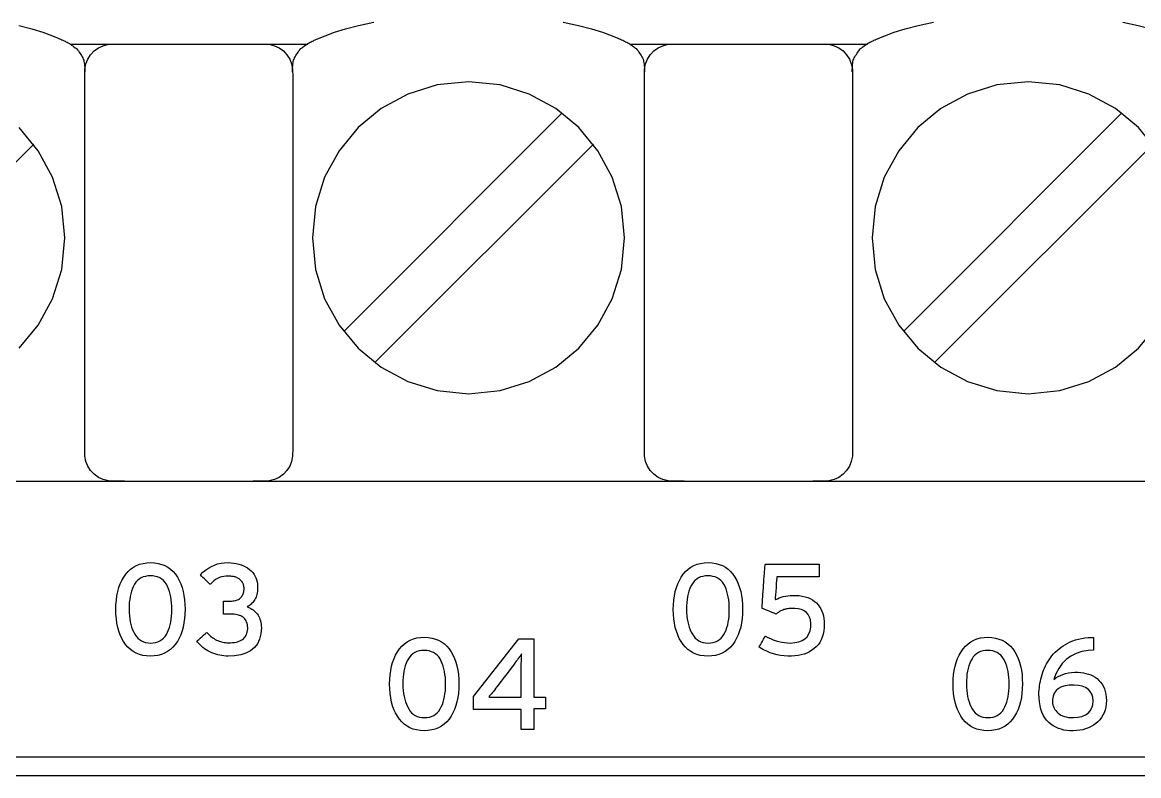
# Model space of a CAD drawing. Extents: x 1 to 47.7, y 0.2 to 33.4.
# Drawn here: x 27.297 to 28.493, y 13.384 to 14.192 of the extents above; entities that cross this region are included whole.
import ezdxf

# ---------------------------------------------------------------- set-up
doc = ezdxf.new("R2010")
doc.units = 0
doc.header["$MEASUREMENT"] = 0
doc.layers.add('6_0____DWG', color=7, linetype='CONTINUOUS')

msp = doc.modelspace()

# ---------------------------------------------------------------- linework, layer by layer
at = {"layer": '6_0____DWG'}
for points in [[(27.2928, 14.1883), (27.3066, 14.1847), (27.3184, 14.1809), (27.3287, 14.1771), (27.335, 14.1746), (27.3365, 14.174), (27.3378, 14.1734), (27.339, 14.1729), (27.3401, 14.1724), (27.3412, 14.1719), (27.3423, 14.1713), (27.3433, 14.1708), (27.3445, 14.1702), (27.3457, 14.1695), (27.347, 14.1688), (27.3482, 14.168), (27.3494, 14.1672), (27.3507, 14.1663), (27.3519, 14.1654), (27.3532, 14.1644), (27.3545, 14.1634), (27.3558, 14.1622), (27.3566, 14.1609), (27.3574, 14.1597), (27.3582, 14.1584), (27.3591, 14.1572), (27.3599, 14.1559), (27.3606, 14.1546), (27.3613, 14.1534), (27.3619, 14.1521), (27.3623, 14.151), (27.3626, 14.1497), (27.3629, 14.1482), (27.3631, 14.1466), (27.3633, 14.145), (27.3634, 14.1433), (27.3635, 14.1416), (27.3635, 14.1399), (27.3635, 14.1384)], [(27.5862, 14.1384), (27.5862, 14.1399), (27.5862, 14.1416), (27.5863, 14.1433), (27.5864, 14.145), (27.5866, 14.1466), (27.5868, 14.1482), (27.587, 14.1497), (27.5873, 14.151), (27.5878, 14.1521), (27.5884, 14.1534), (27.589, 14.1546), (27.5898, 14.1559), (27.5906, 14.1572), (27.5914, 14.1584), (27.5923, 14.1597), (27.5931, 14.1609), (27.5939, 14.1622), (27.5951, 14.1634), (27.5964, 14.1644), (27.5977, 14.1654), (27.599, 14.1663), (27.6002, 14.1672), (27.6015, 14.168), (27.6027, 14.1688), (27.6039, 14.1695), (27.6052, 14.1702), (27.6063, 14.1708), (27.6074, 14.1713), (27.6085, 14.1719), (27.6095, 14.1724), (27.6106, 14.1729), (27.6118, 14.1734), (27.6132, 14.174), (27.6147, 14.1746), (27.621, 14.1771), (27.6313, 14.1809), (27.6431, 14.1847), (27.6569, 14.1883), (27.6733, 14.1917)], [(27.8764, 14.1917), (27.8928, 14.1883), (27.9066, 14.1847), (27.9184, 14.1809), (27.9287, 14.1771), (27.935, 14.1746), (27.9365, 14.174), (27.9378, 14.1734), (27.939, 14.1729), (27.9401, 14.1724), (27.9412, 14.1719), (27.9422, 14.1713), (27.9433, 14.1708), (27.9445, 14.1702), (27.9457, 14.1695), (27.947, 14.1688), (27.9482, 14.168), (27.9494, 14.1672), (27.9507, 14.1663), (27.9519, 14.1654), (27.9532, 14.1644), (27.9545, 14.1634), (27.9558, 14.1622), (27.9566, 14.1609), (27.9574, 14.1597), (27.9582, 14.1584), (27.9591, 14.1572), (27.9599, 14.1559), (27.9606, 14.1546), (27.9613, 14.1534), (27.9619, 14.1521), (27.9623, 14.151), (27.9626, 14.1497), (27.9629, 14.1482), (27.9631, 14.1466), (27.9633, 14.145), (27.9634, 14.1433), (27.9635, 14.1416), (27.9635, 14.1399), (27.9635, 14.1384)], [(28.1861, 14.1384), (28.1862, 14.1399), (28.1862, 14.1416), (28.1863, 14.1433), (28.1864, 14.145), (28.1866, 14.1466), (28.1868, 14.1482), (28.187, 14.1497), (28.1873, 14.151), (28.1878, 14.1521), (28.1884, 14.1534), (28.189, 14.1546), (28.1898, 14.1559), (28.1906, 14.1572), (28.1914, 14.1584), (28.1923, 14.1597), (28.1931, 14.1609), (28.1939, 14.1622), (28.1951, 14.1634), (28.1965, 14.1644), (28.1977, 14.1654), (28.199, 14.1663), (28.2002, 14.1672), (28.2015, 14.168), (28.2027, 14.1688), (28.2039, 14.1695), (28.2052, 14.1702), (28.2063, 14.1708), (28.2074, 14.1713), (28.2085, 14.1719), (28.2095, 14.1724), (28.2106, 14.1729), (28.2118, 14.1734), (28.2132, 14.174), (28.2147, 14.1746), (28.221, 14.1771), (28.2313, 14.1809), (28.2431, 14.1847), (28.2569, 14.1883), (28.2733, 14.1917)], [(28.4764, 14.1917), (28.4928, 14.1883), (28.5066, 14.1847)], [(27.3477, 14.1683), (27.6025, 14.1683)], [(27.4059, 13.6996), (27.4054, 13.6996), (27.404, 13.6996), (27.4021, 13.6996), (27.3999, 13.6996), (27.3977, 13.6996), (27.3957, 13.6996), (27.3942, 13.6996), (27.3935, 13.6996), (27.3888, 13.6999), (27.3832, 13.7013), (27.3781, 13.7037), (27.3735, 13.707), (27.3697, 13.711), (27.3667, 13.7156), (27.3646, 13.7208), (27.3636, 13.7265), (27.3635, 13.7351), (27.3635, 13.7696), (27.3635, 13.8264), (27.3635, 13.8966), (27.3635, 13.9713), (27.3635, 14.0415), (27.3635, 14.0983), (27.3635, 14.1328), (27.3636, 14.1414), (27.3646, 14.147), (27.3667, 14.1522), (27.3697, 14.1569), (27.3735, 14.1609), (27.3781, 14.1641), (27.3832, 14.1665), (27.3888, 14.168), (27.3935, 14.1683), (27.3942, 14.1683), (27.3957, 14.1683), (27.3977, 14.1683), (27.3999, 14.1683), (27.4021, 14.1683), (27.404, 14.1683), (27.4054, 14.1683), (27.4059, 14.1683)], [(27.544, 14.1683), (27.5445, 14.1683), (27.5458, 14.1683), (27.5478, 14.1683), (27.55, 14.1683), (27.5522, 14.1683), (27.5542, 14.1683), (27.5557, 14.1683), (27.5563, 14.1683), (27.5611, 14.168), (27.5667, 14.1665), (27.5718, 14.1641), (27.5764, 14.1609), (27.5802, 14.1569), (27.5832, 14.1522), (27.5852, 14.147), (27.5863, 14.1414), (27.5864, 14.1328), (27.5864, 14.0983), (27.5864, 14.0415), (27.5864, 13.9713), (27.5864, 13.8966), (27.5864, 13.8264), (27.5864, 13.7696), (27.5864, 13.7351), (27.5863, 13.7265), (27.5852, 13.7208), (27.5832, 13.7156), (27.5802, 13.711), (27.5764, 13.707), (27.5718, 13.7037), (27.5667, 13.7013), (27.5611, 13.6999), (27.5563, 13.6996), (27.5557, 13.6996), (27.5542, 13.6996), (27.5522, 13.6996), (27.55, 13.6996), (27.5478, 13.6996), (27.5458, 13.6996), (27.5445, 13.6996), (27.544, 13.6996)], [(27.9477, 14.1683), (28.2025, 14.1683)], [(28.0059, 13.6996), (28.0054, 13.6996), (28.004, 13.6996), (28.0021, 13.6996), (27.9999, 13.6996), (27.9977, 13.6996), (27.9957, 13.6996), (27.9942, 13.6996), (27.9935, 13.6996), (27.9888, 13.6999), (27.9832, 13.7013), (27.9781, 13.7037), (27.9735, 13.707), (27.9697, 13.711), (27.9667, 13.7156), (27.9646, 13.7208), (27.9636, 13.7265), (27.9635, 13.7351), (27.9635, 13.7696), (27.9635, 13.8264), (27.9635, 13.8966), (27.9635, 13.9713), (27.9635, 14.0415), (27.9635, 14.0983), (27.9635, 14.1328), (27.9636, 14.1414), (27.9646, 14.147), (27.9667, 14.1522), (27.9697, 14.1569), (27.9735, 14.1609), (27.9781, 14.1641), (27.9832, 14.1665), (27.9888, 14.168), (27.9935, 14.1683), (27.9942, 14.1683), (27.9957, 14.1683), (27.9977, 14.1683), (27.9999, 14.1683), (28.0021, 14.1683), (28.004, 14.1683), (28.0054, 14.1683), (28.0059, 14.1683)], [(28.144, 14.1683), (28.1445, 14.1683), (28.1459, 14.1683), (28.1478, 14.1683), (28.15, 14.1683), (28.1522, 14.1683), (28.1542, 14.1683), (28.1557, 14.1683), (28.1564, 14.1683), (28.1611, 14.168), (28.1667, 14.1665), (28.1718, 14.1641), (28.1764, 14.1609), (28.1802, 14.1569), (28.1832, 14.1522), (28.1852, 14.147), (28.1863, 14.1414), (28.1864, 14.1328), (28.1864, 14.0983), (28.1864, 14.0415), (28.1864, 13.9713), (28.1864, 13.8966), (28.1864, 13.8264), (28.1864, 13.7696), (28.1864, 13.7351), (28.1863, 13.7265), (28.1852, 13.7208), (28.1832, 13.7156), (28.1802, 13.711), (28.1764, 13.707), (28.1718, 13.7037), (28.1667, 13.7013), (28.1611, 13.6999), (28.1564, 13.6996), (28.1557, 13.6996), (28.1542, 13.6996), (28.1522, 13.6996), (28.15, 13.6996), (28.1478, 13.6996), (28.1459, 13.6996), (28.1445, 13.6996), (28.144, 13.6996)], [(28.5136, 14.0539), (28.4932, 14.0787), (28.4684, 14.0992), (28.44, 14.1146), (28.4086, 14.1244), (28.3749, 14.1278), (28.3412, 14.1244), (28.3097, 14.1146), (28.2813, 14.0992), (28.2565, 14.0787), (28.2361, 14.0539), (28.2206, 14.0255), (28.2109, 13.9941), (28.2075, 13.9604), (28.2109, 13.9267), (28.2206, 13.8953), (28.2361, 13.8669), (28.2565, 13.8422), (28.2813, 13.8218), (28.3097, 13.8064), (28.3412, 13.7967), (28.3749, 13.7933), (28.4086, 13.7967), (28.44, 13.8064), (28.4684, 13.8218), (28.4932, 13.8422), (28.5136, 13.8669)], [(27.6411, 13.8601), (27.8753, 14.0944)], [(28.2411, 13.8601), (28.4753, 14.0944)], [(27.2932, 13.8422), (27.3136, 13.8669), (27.329, 13.8953), (27.3388, 13.9267), (27.3422, 13.9604), (27.3388, 13.9941), (27.329, 14.0255), (27.3136, 14.0539), (27.2932, 14.0787)], [(27.0745, 13.8267), (27.3088, 14.061)], [(27.6745, 13.8267), (27.9088, 14.061)], [(28.2745, 13.8267), (28.5088, 14.061)], [(26.7935, 13.6996), (31.7746, 13.6996)], [(27.845, 13.4554), (27.845, 13.4335), (27.8313, 13.4335), (27.8313, 13.4549), (27.7803, 13.4549), (27.7803, 13.4688), (27.8288, 13.5307), (27.845, 13.5307), (27.845, 13.4682), (27.8575, 13.4682), (27.8575, 13.4554), (27.845, 13.4554)], [(28.5015, 13.4039), (28.4315, 13.4039), (28.3625, 13.4039), (28.2946, 13.4039), (28.2278, 13.4039), (28.1621, 13.4039), (28.0975, 13.4039), (28.034, 13.4039), (27.9717, 13.4039), (27.9107, 13.4039), (27.8509, 13.4039), (27.7923, 13.4039), (27.735, 13.4039), (27.679, 13.4039), (27.6243, 13.4039), (27.571, 13.4039), (27.5191, 13.4039), (27.4686, 13.4039), (27.4195, 13.4039), (27.3719, 13.4039), (27.3257, 13.4039), (27.2811, 13.4039)], [(27.2646, 13.3839), (27.3428, 13.3839), (27.4235, 13.3839), (27.5068, 13.3839), (27.5924, 13.3839), (27.6804, 13.3839), (27.7707, 13.3839), (27.8633, 13.3839), (27.9579, 13.3839), (28.0547, 13.3839), (28.1536, 13.3839), (28.2544, 13.3839), (28.3571, 13.3839), (28.4617, 13.3839), (28.568, 13.3839)]]:
    msp.add_lwpolyline(points, dxfattribs=at)
for points in [[(27.6075, 13.9604), (27.6109, 13.9267), (27.6206, 13.8953), (27.6361, 13.8669), (27.6565, 13.8422), (27.6813, 13.8218), (27.7097, 13.8064), (27.7412, 13.7967), (27.7749, 13.7933), (27.8086, 13.7967), (27.84, 13.8064), (27.8684, 13.8218), (27.8932, 13.8422), (27.9136, 13.8669), (27.929, 13.8953), (27.9388, 13.9267), (27.9422, 13.9604), (27.9388, 13.9941), (27.929, 14.0255), (27.9136, 14.0539), (27.8932, 14.0787), (27.8684, 14.0992), (27.84, 14.1146), (27.8086, 14.1244), (27.7749, 14.1278), (27.7412, 14.1244), (27.7097, 14.1146), (27.6813, 14.0992), (27.6565, 14.0787), (27.6361, 14.0539), (27.6206, 14.0255), (27.6109, 13.9941)], [(27.471, 13.5623), (27.4709, 13.5572), (27.4705, 13.5523), (27.4698, 13.5476), (27.4689, 13.5432), (27.4677, 13.539), (27.4663, 13.535), (27.4646, 13.5313), (27.4627, 13.5278), (27.4605, 13.5246), (27.458, 13.5217), (27.4553, 13.5192), (27.4523, 13.5171), (27.4491, 13.5153), (27.4456, 13.5139), (27.4419, 13.5129), (27.438, 13.5123), (27.4337, 13.512), (27.4296, 13.5123), (27.4257, 13.5129), (27.422, 13.5139), (27.4186, 13.5153), (27.4154, 13.517), (27.4124, 13.5191), (27.4097, 13.5216), (27.4073, 13.5245), (27.4051, 13.5277), (27.4031, 13.5311), (27.4014, 13.5348), (27.4, 13.5387), (27.3988, 13.5429), (27.3979, 13.5473), (27.3973, 13.552), (27.3969, 13.5569), (27.3968, 13.5621), (27.3969, 13.5672), (27.3973, 13.5721), (27.3979, 13.5768), (27.3989, 13.5813), (27.4001, 13.5855), (27.4015, 13.5894), (27.4032, 13.5931), (27.4052, 13.5966), (27.4074, 13.5999), (27.4099, 13.6027), (27.4126, 13.6053), (27.4156, 13.6074), (27.4188, 13.6091), (27.4222, 13.6105), (27.4259, 13.6115), (27.4299, 13.6121), (27.434, 13.6123), (27.4382, 13.6121), (27.4422, 13.6114), (27.4459, 13.6104), (27.4493, 13.6091), (27.4525, 13.6074), (27.4555, 13.6053), (27.4582, 13.6028), (27.4606, 13.6), (27.4628, 13.5968), (27.4647, 13.5933), (27.4664, 13.5896), (27.4678, 13.5857), (27.4689, 13.5815), (27.4698, 13.5771), (27.4705, 13.5724), (27.4709, 13.5675)], [(27.5528, 13.5424), (27.5522, 13.536), (27.5508, 13.5303), (27.5485, 13.5254), (27.5453, 13.5213), (27.5413, 13.5179), (27.5363, 13.5153), (27.5306, 13.5134), (27.5239, 13.5123), (27.5172, 13.512), (27.5149, 13.5121), (27.5126, 13.5123), (27.5104, 13.5126), (27.5082, 13.5131), (27.506, 13.5136), (27.5038, 13.5142), (27.5017, 13.5149), (27.4996, 13.5157), (27.4975, 13.5166), (27.4955, 13.5176), (27.4936, 13.5188), (27.4918, 13.5199), (27.4901, 13.5212), (27.4885, 13.5226), (27.487, 13.524), (27.4856, 13.5256), (27.4843, 13.5272), (27.4836, 13.5282), (27.4843, 13.5288), (27.4856, 13.5299), (27.4872, 13.5313), (27.489, 13.5328), (27.4908, 13.5344), (27.4924, 13.5358), (27.4936, 13.5369), (27.4943, 13.5375), (27.495, 13.5368), (27.496, 13.5356), (27.4972, 13.5345), (27.4983, 13.5335), (27.4995, 13.5325), (27.5007, 13.5316), (27.502, 13.5308), (27.5033, 13.53), (27.5046, 13.5293), (27.506, 13.5287), (27.5074, 13.5282), (27.5088, 13.5277), (27.5102, 13.5273), (27.5116, 13.527), (27.513, 13.5267), (27.5145, 13.5265), (27.5159, 13.5264), (27.5173, 13.5264), (27.5196, 13.5264), (27.522, 13.5266), (27.5241, 13.5268), (27.5261, 13.5272), (27.5279, 13.5277), (27.5296, 13.5283), (27.5311, 13.529), (27.5324, 13.5298), (27.5335, 13.5307), (27.5345, 13.5317), (27.5354, 13.5328), (27.5361, 13.5339), (27.5368, 13.5352), (27.5373, 13.5365), (27.5377, 13.5379), (27.5379, 13.5394), (27.5381, 13.541), (27.5381, 13.5427), (27.538, 13.5443), (27.5378, 13.5458), (27.5375, 13.5473), (27.537, 13.5486), (27.5365, 13.5499), (27.5358, 13.551), (27.535, 13.552), (27.5341, 13.553), (27.5331, 13.5538), (27.532, 13.5545), (27.5308, 13.5551), (27.5295, 13.5557), (27.5281, 13.5561), (27.5267, 13.5565), (27.5252, 13.5567), (27.5237, 13.5569), (27.522, 13.557), (27.521, 13.557), (27.5204, 13.557), (27.5194, 13.557), (27.5181, 13.557), (27.5166, 13.557), (27.5152, 13.557), (27.5139, 13.557), (27.5128, 13.557), (27.5123, 13.557), (27.5122, 13.5572), (27.5122, 13.5582), (27.5122, 13.5599), (27.5122, 13.5621), (27.5122, 13.5644), (27.5122, 13.5668), (27.5122, 13.5688), (27.5122, 13.5703), (27.5122, 13.5711), (27.5124, 13.5711), (27.5131, 13.5711), (27.5142, 13.5711), (27.5155, 13.5711), (27.517, 13.5711), (27.5184, 13.5711), (27.5196, 13.5711), (27.5205, 13.5711), (27.5209, 13.5711), (27.5222, 13.5712), (27.5236, 13.5713), (27.5249, 13.5716), (27.5261, 13.5719), (27.5273, 13.5723), (27.5283, 13.5729), (27.5293, 13.5735), (27.5302, 13.5743), (27.531, 13.5752), (27.5317, 13.576), (27.5323, 13.577), (27.5328, 13.5779), (27.5333, 13.579), (27.5336, 13.58), (27.5339, 13.5811), (27.5341, 13.5823), (27.5342, 13.5834), (27.5342, 13.5846), (27.5342, 13.5851), (27.5342, 13.5855), (27.5341, 13.586), (27.5341, 13.5865), (27.534, 13.587), (27.5339, 13.5876), (27.5338, 13.5881), (27.5337, 13.5886), (27.5335, 13.5892), (27.5333, 13.5897), (27.533, 13.5902), (27.5327, 13.5907), (27.5324, 13.5912), (27.5321, 13.5917), (27.5317, 13.5921), (27.5313, 13.5926), (27.5309, 13.593), (27.5304, 13.5935), (27.5299, 13.594), (27.5294, 13.5944), (27.5288, 13.5948), (27.5282, 13.5952), (27.5276, 13.5956), (27.527, 13.5959), (27.5263, 13.5963), (27.5255, 13.5966), (27.5248, 13.5969), (27.5239, 13.5971), (27.523, 13.5973), (27.5221, 13.5975), (27.5211, 13.5976), (27.5201, 13.5978), (27.5191, 13.5979), (27.518, 13.5979), (27.5168, 13.5979), (27.5147, 13.5979), (27.5124, 13.5976), (27.5101, 13.597), (27.5079, 13.5963), (27.5058, 13.5953), (27.5037, 13.5941), (27.5018, 13.5927), (27.4999, 13.591), (27.4981, 13.5892), (27.4976, 13.5891), (27.4967, 13.59), (27.4953, 13.5914), (27.4936, 13.593), (27.4919, 13.5948), (27.4902, 13.5964), (27.4887, 13.5978), (27.4878, 13.5988), (27.4874, 13.5991), (27.4901, 13.6019), (27.493, 13.6044), (27.496, 13.6065), (27.4992, 13.6083), (27.5025, 13.6097), (27.5059, 13.6109), (27.5096, 13.6117), (27.5133, 13.6122), (27.5171, 13.6123), (27.5201, 13.6122), (27.5231, 13.6119), (27.5258, 13.6114), (27.5285, 13.6108), (27.5311, 13.61), (27.5335, 13.609), (27.5358, 13.6079), (27.538, 13.6066), (27.5401, 13.6051), (27.542, 13.6034), (27.5436, 13.6016), (27.5451, 13.5996), (27.5463, 13.5975), (27.5472, 13.5952), (27.548, 13.5928), (27.5485, 13.5903), (27.5488, 13.5875), (27.5488, 13.5851), (27.5487, 13.5832), (27.5485, 13.5815), (27.5483, 13.5798), (27.5479, 13.5782), (27.5475, 13.5768), (27.5471, 13.5754), (27.5465, 13.5741), (27.5459, 13.5729), (27.5452, 13.5718), (27.5444, 13.5707), (27.5436, 13.5697), (27.5427, 13.5688), (27.5418, 13.5679), (27.5409, 13.567), (27.5399, 13.5663), (27.5388, 13.5655), (27.5377, 13.5649), (27.5385, 13.5644), (27.54, 13.5638), (27.5414, 13.5632), (27.5427, 13.5625), (27.544, 13.5616), (27.5452, 13.5607), (27.5463, 13.5597), (27.5473, 13.5586), (27.5483, 13.5573), (27.5492, 13.556), (27.55, 13.5547), (27.5507, 13.5532), (27.5513, 13.5516), (27.5518, 13.55), (27.5522, 13.5482), (27.5525, 13.5464), (27.5527, 13.5444)], [(28.0687, 13.5623), (28.0685, 13.5572), (28.0682, 13.5523), (28.0675, 13.5476), (28.0666, 13.5432), (28.0654, 13.539), (28.064, 13.535), (28.0623, 13.5313), (28.0603, 13.5278), (28.0581, 13.5246), (28.0557, 13.5217), (28.0529, 13.5192), (28.05, 13.5171), (28.0467, 13.5153), (28.0433, 13.5139), (28.0396, 13.5129), (28.0356, 13.5123), (28.0314, 13.512), (28.0273, 13.5123), (28.0233, 13.5129), (28.0197, 13.5139), (28.0162, 13.5153), (28.013, 13.517), (28.0101, 13.5191), (28.0074, 13.5216), (28.0049, 13.5245), (28.0027, 13.5277), (28.0008, 13.5311), (27.9991, 13.5348), (27.9977, 13.5387), (27.9965, 13.5429), (27.9956, 13.5473), (27.9949, 13.552), (27.9945, 13.5569), (27.9944, 13.5621), (27.9945, 13.5672), (27.9949, 13.5721), (27.9956, 13.5768), (27.9965, 13.5813), (27.9977, 13.5855), (27.9992, 13.5894), (28.0009, 13.5931), (28.0029, 13.5966), (28.0051, 13.5999), (28.0076, 13.6027), (28.0103, 13.6053), (28.0133, 13.6074), (28.0165, 13.6091), (28.0199, 13.6105), (28.0236, 13.6115), (28.0275, 13.6121), (28.0317, 13.6123), (28.0359, 13.6121), (28.0398, 13.6114), (28.0435, 13.6104), (28.047, 13.6091), (28.0502, 13.6074), (28.0531, 13.6053), (28.0558, 13.6028), (28.0583, 13.6), (28.0605, 13.5968), (28.0624, 13.5933), (28.064, 13.5896), (28.0655, 13.5857), (28.0666, 13.5815), (28.0675, 13.5771), (28.0682, 13.5724), (28.0685, 13.5675)], [(28.1562, 13.5466), (28.1561, 13.5427), (28.1556, 13.539), (28.155, 13.5356), (28.154, 13.5324), (28.1528, 13.5295), (28.1513, 13.5267), (28.1496, 13.5243), (28.1476, 13.522), (28.1454, 13.5201), (28.143, 13.5183), (28.1404, 13.5167), (28.1376, 13.5154), (28.1346, 13.5143), (28.1315, 13.5134), (28.1282, 13.5127), (28.1248, 13.5123), (28.1212, 13.512), (28.1173, 13.512), (28.1133, 13.5123), (28.1094, 13.5127), (28.1056, 13.5135), (28.1018, 13.5145), (28.0981, 13.5157), (28.0945, 13.5172), (28.0909, 13.5189), (28.0874, 13.5209), (28.0864, 13.5218), (28.0869, 13.5227), (28.0878, 13.5243), (28.0889, 13.5262), (28.09, 13.5282), (28.0912, 13.5302), (28.0921, 13.5319), (28.0928, 13.5331), (28.0931, 13.5336), (28.0957, 13.5322), (28.0987, 13.5308), (28.1016, 13.5296), (28.1046, 13.5285), (28.1076, 13.5276), (28.1107, 13.527), (28.1137, 13.5265), (28.1168, 13.5262), (28.1201, 13.5261), (28.1248, 13.5265), (28.1289, 13.5273), (28.1325, 13.5287), (28.1355, 13.5306), (28.1379, 13.5329), (28.1397, 13.5358), (28.141, 13.5392), (28.1417, 13.543), (28.1418, 13.5472), (28.1413, 13.5508), (28.1403, 13.5539), (28.1389, 13.5566), (28.137, 13.5588), (28.1346, 13.5606), (28.1318, 13.5619), (28.1284, 13.5628), (28.1246, 13.5632), (28.122, 13.5633), (28.1207, 13.5632), (28.1195, 13.5632), (28.1183, 13.563), (28.1171, 13.5629), (28.1159, 13.5627), (28.1148, 13.5624), (28.1138, 13.5622), (28.1127, 13.5619), (28.1117, 13.5615), (28.1108, 13.561), (28.1098, 13.5606), (28.1089, 13.5601), (28.108, 13.5596), (28.1071, 13.559), (28.1062, 13.5584), (28.1054, 13.5578), (28.1045, 13.5572), (28.104, 13.5574), (28.1025, 13.558), (28.1005, 13.5588), (28.098, 13.5598), (28.0955, 13.5609), (28.0931, 13.5618), (28.0911, 13.5626), (28.0898, 13.5631), (28.0895, 13.5634), (28.0897, 13.5658), (28.09, 13.5709), (28.0905, 13.5778), (28.091, 13.5857), (28.0916, 13.5937), (28.0921, 13.601), (28.0925, 13.6068), (28.0927, 13.6102), (28.0931, 13.6107), (28.0969, 13.6107), (28.1037, 13.6107), (28.1125, 13.6107), (28.1222, 13.6107), (28.1319, 13.6107), (28.1405, 13.6107), (28.147, 13.6107), (28.1503, 13.6107), (28.1506, 13.6105), (28.1506, 13.6094), (28.1506, 13.6077), (28.1506, 13.6055), (28.1506, 13.6032), (28.1506, 13.6009), (28.1506, 13.5989), (28.1506, 13.5975), (28.1506, 13.5969), (28.1493, 13.5969), (28.1452, 13.5969), (28.1391, 13.5969), (28.1318, 13.5969), (28.1241, 13.5969), (28.1168, 13.5969), (28.1107, 13.5969), (28.1066, 13.5969), (28.1053, 13.5969), (28.1053, 13.5958), (28.1051, 13.5933), (28.1048, 13.5898), (28.1045, 13.5857), (28.1042, 13.5815), (28.1039, 13.5777), (28.1037, 13.5746), (28.1035, 13.5726), (28.1041, 13.5726), (28.106, 13.5736), (28.108, 13.5745), (28.1101, 13.5752), (28.1123, 13.5759), (28.1147, 13.5764), (28.1172, 13.5768), (28.1198, 13.5771), (28.1225, 13.5772), (28.1258, 13.5772), (28.1293, 13.5769), (28.1326, 13.5765), (28.1357, 13.5758), (28.1385, 13.5749), (28.1412, 13.5737), (28.1436, 13.5724), (28.1458, 13.5708), (28.1478, 13.5691), (28.1496, 13.5671), (28.1511, 13.565), (28.1525, 13.5628), (28.1536, 13.5604), (28.1546, 13.5579), (28.1553, 13.5553), (28.1558, 13.5525), (28.1561, 13.5496)], [(27.4568, 13.5621), (27.4567, 13.5657), (27.4565, 13.5691), (27.4561, 13.5724), (27.4556, 13.5756), (27.455, 13.5786), (27.4542, 13.5815), (27.4532, 13.5842), (27.4521, 13.5867), (27.4509, 13.5891), (27.4494, 13.5912), (27.4477, 13.593), (27.4459, 13.5946), (27.4438, 13.5959), (27.4416, 13.5969), (27.4392, 13.5976), (27.4366, 13.598), (27.4337, 13.5982), (27.431, 13.598), (27.4284, 13.5976), (27.426, 13.5969), (27.4238, 13.5959), (27.4218, 13.5946), (27.42, 13.5931), (27.4183, 13.5913), (27.4169, 13.5892), (27.4156, 13.5869), (27.4145, 13.5844), (27.4136, 13.5817), (27.4127, 13.5789), (27.4121, 13.5759), (27.4116, 13.5728), (27.4112, 13.5694), (27.411, 13.566), (27.411, 13.5623), (27.4111, 13.5587), (27.4113, 13.5553), (27.4117, 13.552), (27.4122, 13.5489), (27.4129, 13.5459), (27.4137, 13.5431), (27.4147, 13.5404), (27.4159, 13.5379), (27.4172, 13.5355), (27.4186, 13.5333), (27.4203, 13.5314), (27.4221, 13.5298), (27.4241, 13.5285), (27.4263, 13.5275), (27.4287, 13.5267), (27.4313, 13.5263), (27.434, 13.5261), (27.4368, 13.5263), (27.4394, 13.5267), (27.4419, 13.5275), (27.4441, 13.5285), (27.4461, 13.5298), (27.4479, 13.5314), (27.4496, 13.5332), (27.451, 13.5354), (27.4522, 13.5377), (27.4533, 13.5402), (27.4542, 13.5429), (27.455, 13.5457), (27.4556, 13.5486), (27.4561, 13.5517), (27.4565, 13.555), (27.4567, 13.5585)], [(28.0544, 13.5621), (28.0544, 13.5657), (28.0541, 13.5691), (28.0538, 13.5724), (28.0533, 13.5756), (28.0526, 13.5786), (28.0518, 13.5815), (28.0509, 13.5842), (28.0498, 13.5867), (28.0485, 13.5891), (28.047, 13.5912), (28.0454, 13.593), (28.0435, 13.5946), (28.0415, 13.5959), (28.0393, 13.5969), (28.0368, 13.5976), (28.0342, 13.598), (28.0314, 13.5982), (28.0286, 13.598), (28.0261, 13.5976), (28.0237, 13.5969), (28.0215, 13.5959), (28.0195, 13.5946), (28.0176, 13.5931), (28.016, 13.5913), (28.0146, 13.5892), (28.0133, 13.5869), (28.0122, 13.5844), (28.0112, 13.5817), (28.0104, 13.5789), (28.0097, 13.5759), (28.0092, 13.5728), (28.0089, 13.5694), (28.0087, 13.566), (28.0087, 13.5623), (28.0087, 13.5587), (28.009, 13.5553), (28.0093, 13.552), (28.0099, 13.5489), (28.0106, 13.5459), (28.0114, 13.5431), (28.0124, 13.5404), (28.0135, 13.5379), (28.0148, 13.5355), (28.0163, 13.5333), (28.0179, 13.5314), (28.0198, 13.5298), (28.0218, 13.5285), (28.024, 13.5275), (28.0263, 13.5267), (28.0289, 13.5263), (28.0317, 13.5261), (28.0345, 13.5263), (28.0371, 13.5267), (28.0395, 13.5275), (28.0417, 13.5285), (28.0438, 13.5298), (28.0456, 13.5314), (28.0472, 13.5332), (28.0487, 13.5354), (28.0499, 13.5377), (28.051, 13.5402), (28.0519, 13.5429), (28.0527, 13.5457), (28.0533, 13.5486), (28.0538, 13.5517), (28.0541, 13.555), (28.0544, 13.5585)], [(27.7645, 13.4823), (27.7644, 13.4772), (27.764, 13.4722), (27.7633, 13.4676), (27.7624, 13.4631), (27.7612, 13.459), (27.7598, 13.455), (27.7581, 13.4513), (27.7562, 13.4478), (27.754, 13.4446), (27.7515, 13.4417), (27.7488, 13.4392), (27.7458, 13.437), (27.7426, 13.4353), (27.7391, 13.4339), (27.7354, 13.4329), (27.7314, 13.4322), (27.7272, 13.432), (27.7231, 13.4322), (27.7192, 13.4329), (27.7155, 13.4339), (27.7121, 13.4353), (27.7089, 13.437), (27.7059, 13.4391), (27.7032, 13.4416), (27.7008, 13.4445), (27.6986, 13.4476), (27.6966, 13.4511), (27.6949, 13.4547), (27.6935, 13.4587), (27.6923, 13.4628), (27.6914, 13.4673), (27.6908, 13.4719), (27.6904, 13.4769), (27.6902, 13.482), (27.6904, 13.4872), (27.6908, 13.4921), (27.6914, 13.4968), (27.6924, 13.5012), (27.6935, 13.5054), (27.695, 13.5094), (27.6967, 13.5131), (27.6987, 13.5166), (27.7009, 13.5198), (27.7034, 13.5227), (27.7061, 13.5252), (27.7091, 13.5274), (27.7123, 13.5291), (27.7157, 13.5305), (27.7194, 13.5315), (27.7233, 13.5321), (27.7275, 13.5323), (27.7317, 13.532), (27.7357, 13.5314), (27.7394, 13.5304), (27.7428, 13.5291), (27.746, 13.5273), (27.749, 13.5252), (27.7516, 13.5228), (27.7541, 13.5199), (27.7563, 13.5168), (27.7582, 13.5133), (27.7599, 13.5096), (27.7613, 13.5057), (27.7624, 13.5015), (27.7633, 13.4971), (27.764, 13.4924), (27.7644, 13.4875)], [(28.3687, 13.4823), (28.3685, 13.4772), (28.3681, 13.4722), (28.3675, 13.4676), (28.3666, 13.4631), (28.3654, 13.459), (28.364, 13.455), (28.3623, 13.4513), (28.3603, 13.4478), (28.3581, 13.4446), (28.3556, 13.4417), (28.3529, 13.4392), (28.35, 13.437), (28.3467, 13.4353), (28.3433, 13.4339), (28.3396, 13.4329), (28.3356, 13.4322), (28.3314, 13.432), (28.3272, 13.4322), (28.3233, 13.4329), (28.3197, 13.4339), (28.3162, 13.4353), (28.313, 13.437), (28.3101, 13.4391), (28.3074, 13.4416), (28.3049, 13.4445), (28.3027, 13.4476), (28.3008, 13.4511), (28.2991, 13.4547), (28.2977, 13.4587), (28.2965, 13.4628), (28.2956, 13.4673), (28.2949, 13.4719), (28.2945, 13.4769), (28.2944, 13.482), (28.2945, 13.4872), (28.2949, 13.4921), (28.2956, 13.4968), (28.2965, 13.5012), (28.2977, 13.5054), (28.2992, 13.5094), (28.3009, 13.5131), (28.3029, 13.5166), (28.3051, 13.5198), (28.3076, 13.5227), (28.3103, 13.5252), (28.3133, 13.5274), (28.3165, 13.5291), (28.3199, 13.5305), (28.3236, 13.5315), (28.3275, 13.5321), (28.3317, 13.5323), (28.3359, 13.532), (28.3398, 13.5314), (28.3435, 13.5304), (28.347, 13.5291), (28.3502, 13.5273), (28.3531, 13.5252), (28.3558, 13.5228), (28.3583, 13.5199), (28.3604, 13.5168), (28.3624, 13.5133), (28.364, 13.5096), (28.3655, 13.5057), (28.3666, 13.5015), (28.3675, 13.4971), (28.3682, 13.4924), (28.3685, 13.4875)], [(28.4586, 13.4644), (28.4584, 13.4608), (28.4579, 13.4575), (28.4572, 13.4543), (28.4562, 13.4514), (28.455, 13.4487), (28.4534, 13.4461), (28.4516, 13.4438), (28.4496, 13.4417), (28.4473, 13.4397), (28.4448, 13.438), (28.4422, 13.4365), (28.4394, 13.4352), (28.4364, 13.4341), (28.4333, 13.4332), (28.4301, 13.4326), (28.4267, 13.4322), (28.4231, 13.432), (28.4196, 13.432), (28.4163, 13.4323), (28.4131, 13.4328), (28.4101, 13.4336), (28.4072, 13.4346), (28.4044, 13.4358), (28.4017, 13.4373), (28.3992, 13.4391), (28.3969, 13.441), (28.3946, 13.4433), (28.3927, 13.4458), (28.391, 13.4486), (28.3895, 13.4518), (28.3884, 13.4552), (28.3875, 13.4589), (28.3868, 13.4629), (28.3865, 13.4672), (28.3864, 13.4713), (28.3864, 13.4735), (28.3866, 13.4758), (28.3868, 13.4781), (28.3871, 13.4804), (28.3874, 13.4828), (28.3879, 13.4851), (28.3884, 13.4875), (28.389, 13.4899), (28.3897, 13.4923), (28.3905, 13.4947), (28.3914, 13.497), (28.3923, 13.4993), (28.3934, 13.5016), (28.3946, 13.5038), (28.3958, 13.506), (28.3972, 13.5082), (28.3986, 13.5103), (28.4002, 13.5124), (28.402, 13.5144), (28.4038, 13.5163), (28.4058, 13.5181), (28.4079, 13.5199), (28.41, 13.5215), (28.4123, 13.5231), (28.4147, 13.5246), (28.4173, 13.526), (28.4199, 13.5273), (28.4228, 13.5284), (28.4257, 13.5294), (28.4288, 13.5302), (28.4321, 13.5309), (28.4355, 13.5315), (28.439, 13.5319), (28.4427, 13.5322), (28.4447, 13.5322), (28.4447, 13.5312), (28.4447, 13.5296), (28.4447, 13.5275), (28.4447, 13.5252), (28.4447, 13.5229), (28.4447, 13.5208), (28.4447, 13.5193), (28.4447, 13.5186), (28.4391, 13.5181), (28.4323, 13.5169), (28.4261, 13.5148), (28.4206, 13.512), (28.4156, 13.5084), (28.4113, 13.5041), (28.4076, 13.4989), (28.4045, 13.493), (28.4023, 13.487), (28.4045, 13.4887), (28.4068, 13.4902), (28.4093, 13.4914), (28.412, 13.4925), (28.4149, 13.4934), (28.418, 13.494), (28.4213, 13.4944), (28.4247, 13.4947), (28.4281, 13.4947), (28.4311, 13.4945), (28.434, 13.4942), (28.4367, 13.4936), (28.4393, 13.4928), (28.4418, 13.4919), (28.4442, 13.4908), (28.4465, 13.4894), (28.4487, 13.4879), (28.4507, 13.4861), (28.4525, 13.4842), (28.4541, 13.482), (28.4554, 13.4796), (28.4565, 13.4769), (28.4574, 13.4741), (28.458, 13.4711), (28.4584, 13.4678)], [(27.7503, 13.482), (27.7502, 13.4856), (27.75, 13.4891), (27.7496, 13.4924), (27.7491, 13.4956), (27.7484, 13.4986), (27.7476, 13.5014), (27.7467, 13.5042), (27.7456, 13.5067), (27.7443, 13.5091), (27.7429, 13.5112), (27.7412, 13.513), (27.7394, 13.5146), (27.7373, 13.5158), (27.7351, 13.5168), (27.7327, 13.5176), (27.7301, 13.518), (27.7272, 13.5182), (27.7245, 13.518), (27.7219, 13.5176), (27.7195, 13.5169), (27.7173, 13.5159), (27.7153, 13.5146), (27.7135, 13.5131), (27.7118, 13.5113), (27.7104, 13.5092), (27.7091, 13.5069), (27.708, 13.5044), (27.707, 13.5017), (27.7062, 13.4989), (27.7056, 13.4959), (27.7051, 13.4927), (27.7047, 13.4894), (27.7045, 13.4859), (27.7045, 13.4823), (27.7046, 13.4787), (27.7048, 13.4753), (27.7052, 13.472), (27.7057, 13.4688), (27.7064, 13.4659), (27.7072, 13.463), (27.7082, 13.4604), (27.7094, 13.4579), (27.7107, 13.4555), (27.7121, 13.4533), (27.7138, 13.4514), (27.7156, 13.4498), (27.7176, 13.4485), (27.7198, 13.4475), (27.7222, 13.4467), (27.7247, 13.4463), (27.7275, 13.4461), (27.7303, 13.4463), (27.7329, 13.4467), (27.7353, 13.4474), (27.7376, 13.4485), (27.7396, 13.4498), (27.7414, 13.4513), (27.7431, 13.4532), (27.7445, 13.4554), (27.7457, 13.4577), (27.7468, 13.4602), (27.7477, 13.4628), (27.7485, 13.4656), (27.7491, 13.4686), (27.7496, 13.4717), (27.75, 13.475), (27.7502, 13.4784)], [(27.8317, 13.5144), (27.8309, 13.5132), (27.8301, 13.512), (27.8291, 13.5108), (27.8282, 13.5095), (27.8272, 13.5081), (27.8261, 13.5066), (27.8249, 13.5051), (27.8238, 13.5035), (27.823, 13.5025), (27.8216, 13.5006), (27.8192, 13.4975), (27.8162, 13.4936), (27.813, 13.4894), (27.8099, 13.4853), (27.8074, 13.4819), (27.8056, 13.4796), (27.8049, 13.4787), (27.8038, 13.4772), (27.8026, 13.4757), (27.8015, 13.4743), (27.8005, 13.473), (27.7994, 13.4717), (27.7984, 13.4705), (27.7974, 13.4694), (27.7965, 13.4683), (27.7973, 13.4681), (27.7989, 13.4681), (27.8006, 13.4681), (27.8024, 13.4681), (27.8042, 13.4681), (27.806, 13.4681), (27.8079, 13.4681), (27.8099, 13.4682), (27.8115, 13.4682), (27.8126, 13.4682), (27.815, 13.4682), (27.8181, 13.4682), (27.8216, 13.4682), (27.8251, 13.4682), (27.8281, 13.4682), (27.8303, 13.4682), (27.8313, 13.4682), (27.8313, 13.469), (27.8313, 13.4717), (27.8313, 13.4758), (27.8313, 13.4806), (27.8313, 13.4856), (27.8313, 13.4903), (27.8313, 13.494), (27.8313, 13.4962), (27.8313, 13.4976), (27.8314, 13.5), (27.8314, 13.5023), (27.8314, 13.5045), (27.8315, 13.5067), (27.8315, 13.5087), (27.8316, 13.5107), (27.8316, 13.5126)], [(28.3544, 13.482), (28.3544, 13.4856), (28.3541, 13.4891), (28.3538, 13.4924), (28.3533, 13.4956), (28.3526, 13.4986), (28.3518, 13.5014), (28.3509, 13.5042), (28.3498, 13.5067), (28.3485, 13.5091), (28.347, 13.5112), (28.3454, 13.513), (28.3435, 13.5146), (28.3415, 13.5158), (28.3393, 13.5168), (28.3368, 13.5176), (28.3342, 13.518), (28.3314, 13.5182), (28.3286, 13.518), (28.3261, 13.5176), (28.3237, 13.5169), (28.3215, 13.5159), (28.3195, 13.5146), (28.3176, 13.5131), (28.316, 13.5113), (28.3146, 13.5092), (28.3133, 13.5069), (28.3122, 13.5044), (28.3112, 13.5017), (28.3104, 13.4989), (28.3097, 13.4959), (28.3092, 13.4927), (28.3089, 13.4894), (28.3087, 13.4859), (28.3086, 13.4823), (28.3087, 13.4787), (28.309, 13.4753), (28.3093, 13.472), (28.3099, 13.4688), (28.3106, 13.4659), (28.3114, 13.463), (28.3124, 13.4604), (28.3135, 13.4579), (28.3148, 13.4555), (28.3163, 13.4533), (28.3179, 13.4514), (28.3197, 13.4498), (28.3218, 13.4485), (28.324, 13.4475), (28.3263, 13.4467), (28.3289, 13.4463), (28.3317, 13.4461), (28.3345, 13.4463), (28.3371, 13.4467), (28.3395, 13.4474), (28.3417, 13.4485), (28.3438, 13.4498), (28.3456, 13.4513), (28.3472, 13.4532), (28.3487, 13.4554), (28.3499, 13.4577), (28.3509, 13.4602), (28.3519, 13.4628), (28.3527, 13.4656), (28.3533, 13.4686), (28.3538, 13.4717), (28.3541, 13.475), (28.3544, 13.4784)], [(28.4443, 13.4641), (28.444, 13.468), (28.443, 13.4714), (28.4414, 13.4743), (28.4391, 13.4766), (28.4363, 13.4785), (28.4328, 13.4799), (28.4287, 13.4807), (28.424, 13.481), (28.4189, 13.4809), (28.4144, 13.4802), (28.4106, 13.479), (28.4073, 13.4773), (28.4048, 13.4751), (28.4028, 13.4724), (28.4015, 13.4692), (28.4008, 13.4655), (28.4008, 13.4628), (28.401, 13.4611), (28.4013, 13.4595), (28.4018, 13.4579), (28.4025, 13.4564), (28.4033, 13.4549), (28.4043, 13.4536), (28.4055, 13.4523), (28.4068, 13.451), (28.4083, 13.4499), (28.4099, 13.4489), (28.4117, 13.448), (28.4136, 13.4473), (28.4157, 13.4468), (28.4179, 13.4464), (28.4203, 13.4462), (28.4233, 13.4461), (28.4282, 13.4465), (28.4325, 13.4475), (28.4361, 13.449), (28.439, 13.4509), (28.4413, 13.4534), (28.443, 13.4565), (28.444, 13.46)]]:
    msp.add_lwpolyline(points, close=True, dxfattribs=at)

doc.saveas('drawing.dxf')
